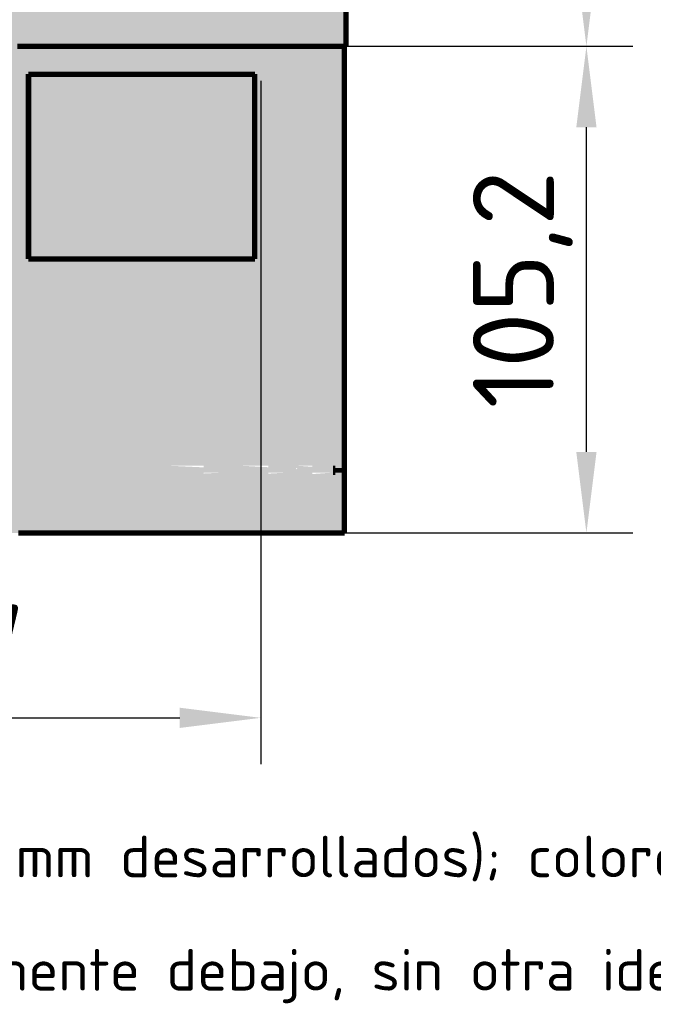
# Model space of a CAD drawing. Header units: millimetres. Extents: x 0 to 2382, y 0 to 420.
# Drawn here: x 2184.42 to 2211.82, y 208.65 to 251.2 of the extents above; entities that cross this region are included whole.
import ezdxf
from ezdxf.enums import TextEntityAlignment as Align

# ---------------------------------------------------------------- set-up
doc = ezdxf.new("R2010")
doc.units = ezdxf.units.MM
for name, color, linetype, lineweight in [('01-VISIBLE', 7, 'CONTINUOUS', 70), ('04-COTA', 3, 'CONTINUOUS', 18), ('06-TEXTO', 7, 'CONTINUOUS', 25), ('13-GRAFICA', 30, 'CONTINUOUS', 18)]:
    doc.layers.add(name, color=color, linetype=linetype, lineweight=lineweight)
doc.styles.add('ISO3098', font='isocpeur.ttf')
doc.dimstyles.new('FLAMA-IRAM', dxfattribs={"dimtxt": 3.5, "dimasz": 3.5, "dimexe": 2, "dimexo": 1.5, "dimgap": 1, "dimtad": 1, "dimdec": 1, "dimtxsty": 'ISO3098', "dimblk": 'IRAM_FLECHA', "dimblk1": 'IRAM_FLECHA', "dimblk2": 'IRAM_FLECHA', "dimcen": 2.5, "dimclrd": 256, "dimclre": 256, "dimclrt": 256, "dimazin": 3, "dimtfac": 1, "dimtmove": 0, "dimatfit": 3, "dimlwd": 18, "dimlwe": 18})

# ---------------------------------------------------------------- blocks, each defined once
blk = doc.blocks.new('IRAM_FLECHA')
blk.add_solid([(0, 0), (-1, 0.125), (-1, -0.125)])

msp = doc.modelspace()

# ---------------------------------------------------------------- hatches: boundary and pattern name
at = {"layer": '13-GRAFICA', "true_color": 0xc4c8ce}
h = msp.add_hatch(color=7, dxfattribs=at)
h.dxf.hatch_style = 1
h.paths.add_polyline_path([(2198.373, 250), (2198.373, 278.2), (2197.873, 278.2), (2197.873, 278.3), (2198.473, 278.3), (2198.473, 231.8), (2198.073, 231.8), (2198.073, 231.9), (2197.973, 231.9), (2197.973, 231.5), (2198.073, 231.5), (2198.073, 231.6), (2198.473, 231.6), (2198.473, 229), (2197.873, 229), (2197.873, 231.6), (2197.873, 231.8), (2197.873, 250)])
at = {"layer": '13-GRAFICA', "true_color": 0xffffff}
h = msp.add_hatch(color=7, dxfattribs=at)
h.dxf.hatch_style = 1
h.paths.add_polyline_path([(2160.573, 250), (2160.573, 278.2), (2198.373, 278.2), (2198.373, 250)])
at = {"layer": '13-GRAFICA', "true_color": 0xffd200}
h = msp.add_hatch(color=7, dxfattribs=at)
h.dxf.hatch_style = 1
h.paths.add_polyline_path([(2160.654, 250.997), (2160.814, 250.997), (2161.007, 250.997), (2161.231, 250.997), (2161.486, 250.997), (2161.772, 250.997), (2162.089, 250.997), (2162.435, 250.997), (2162.811, 250.997), (2163.215, 250.997), (2163.648, 250.997), (2164.107, 250.997), (2164.593, 250.997), (2165.104, 250.997), (2165.64, 250.997), (2166.199, 250.997), (2166.782, 250.997), (2167.386, 250.997), (2168.011, 250.997), (2168.656, 250.997), (2169.319, 250.997), (2169.999, 250.997), (2170.696, 250.997), (2171.408, 250.997), (2172.134, 250.997), (2172.872, 250.997), (2173.622, 250.997), (2174.381, 250.997), (2175.15, 250.997), (2175.926, 250.997), (2176.708, 250.997), (2177.494, 250.997), (2178.284, 250.997), (2179.077, 250.997), (2179.869, 250.997), (2180.662, 250.997), (2181.452, 250.997), (2182.238, 250.997), (2183.02, 250.997), (2183.796, 250.997), (2184.565, 250.997), (2185.324, 250.997), (2186.074, 250.997), (2186.812, 250.997), (2187.538, 250.997), (2188.25, 250.997), (2188.947, 250.997), (2189.627, 250.997), (2190.29, 250.997), (2190.935, 250.997), (2191.56, 250.997), (2192.164, 250.997), (2192.747, 250.997), (2193.306, 250.997), (2193.842, 250.997), (2194.353, 250.997), (2194.839, 250.997), (2195.298, 250.997), (2195.731, 250.997), (2196.135, 250.997), (2196.511, 250.997), (2196.857, 250.997), (2197.174, 250.997), (2197.46, 250.997), (2197.715, 250.997), (2197.939, 250.997), (2198.132, 250.997), (2198.292, 250.997), (2198.373, 250.997), (2198.373, 250), (2160.573, 250), (2160.573, 250.997)])
at = {"layer": '13-GRAFICA', "true_color": 0xc4c8ce}
h = msp.add_hatch(color=7, dxfattribs=at)
h.dxf.hatch_style = 1
h.paths.add_polyline_path([(2184.073, 240.2), (2184.073, 249.4), (2182.473, 249.4), (2182.473, 250), (2184.773, 250), (2184.773, 248.8), (2184.773, 240.8), (2184.773, 231.9), (2182.973, 231.9), (2182.973, 231.8), (2182.473, 231.8), (2182.473, 240.2)])
h = msp.add_hatch(color=7, dxfattribs=at)
h.dxf.hatch_style = 1
h.paths.add_polyline_path([(2185.473, 250), (2185.473, 248.8), (2184.773, 248.8), (2184.773, 250)])
h = msp.add_hatch(color=7, dxfattribs=at)
h.dxf.hatch_style = 1
h.paths.add_polyline_path([(2186.773, 250), (2186.773, 248.8), (2185.473, 248.8), (2185.473, 250)])
h = msp.add_hatch(color=7, dxfattribs=at)
h.dxf.hatch_style = 1
h.paths.add_polyline_path([(2189.473, 250), (2189.473, 248.8), (2186.773, 248.8), (2186.773, 250)])
h = msp.add_hatch(color=7, dxfattribs=at)
h.dxf.hatch_style = 1
h.paths.add_polyline_path([(2190.673, 250), (2190.673, 248.8), (2189.473, 248.8), (2189.473, 250)])
h = msp.add_hatch(color=7, dxfattribs=at)
h.dxf.hatch_style = 1
h.paths.add_polyline_path([(2193.073, 250), (2193.073, 248.8), (2190.673, 248.8), (2190.673, 250)])
h = msp.add_hatch(color=7, dxfattribs=at)
h.dxf.hatch_style = 1
h.paths.add_polyline_path([(2193.873, 250), (2193.873, 248.8), (2193.073, 248.8), (2193.073, 250)])
h = msp.add_hatch(color=7, dxfattribs=at)
h.dxf.hatch_style = 1
h.paths.add_polyline_path([(2194.573, 250), (2194.573, 248.8), (2193.873, 248.8), (2193.873, 250)])
h = msp.add_hatch(color=7, dxfattribs=at)
h.dxf.hatch_style = 1
h.paths.add_polyline_path([(2195.873, 250), (2195.873, 231.8), (2195.173, 231.8), (2195.173, 231.9), (2194.573, 231.9), (2194.573, 240.8), (2194.573, 248.8), (2194.573, 250)])
h = msp.add_hatch(color=7, dxfattribs=at)
h.dxf.hatch_style = 1
h.paths.add_polyline_path([(2196.373, 250), (2196.373, 231.8), (2196.373, 229), (2195.873, 229), (2195.873, 231.6), (2195.873, 231.8), (2195.873, 250)])
h = msp.add_hatch(color=7, dxfattribs=at)
h.dxf.hatch_style = 1
h.paths.add_polyline_path([(2197.873, 250), (2197.873, 231.8), (2197.073, 231.8), (2197.073, 231.9), (2196.473, 231.9), (2196.473, 231.8), (2196.373, 231.8), (2196.373, 250)])
at = {"layer": '13-GRAFICA', "true_color": 0xf7c8d7}
h = msp.add_hatch(color=7, dxfattribs=at)
h.dxf.hatch_style = 1
h.paths.add_polyline_path([(2184.773, 240.8), (2184.773, 248.8), (2194.573, 248.8), (2194.573, 240.8)])
at = {"layer": '13-GRAFICA', "true_color": 0x005eaa}
h = msp.add_hatch(color=7, dxfattribs=at)
h.dxf.hatch_style = 1
h.paths.add_polyline_path([(2194.041, 246.397), (2194.03, 246.282), (2194.011, 246.169), (2193.985, 246.056), (2193.952, 245.946), (2193.911, 245.838), (2193.863, 245.734), (2193.809, 245.632), (2193.748, 245.534), (2193.681, 245.441), (2193.608, 245.352), (2193.53, 245.267), (2193.445, 245.189), (2193.356, 245.116), (2193.263, 245.049), (2193.165, 244.988), (2193.063, 244.934), (2192.959, 244.886), (2192.851, 244.845), (2192.741, 244.812), (2192.628, 244.786), (2192.515, 244.767), (2192.4, 244.756), (2192.285, 244.752), (2192.17, 244.756), (2192.055, 244.767), (2191.942, 244.786), (2191.829, 244.812), (2191.719, 244.845), (2191.611, 244.886), (2191.507, 244.934), (2191.405, 244.988), (2191.307, 245.049), (2191.214, 245.116), (2191.125, 245.189), (2191.04, 245.267), (2190.962, 245.352), (2190.889, 245.441), (2190.822, 245.534), (2190.761, 245.632), (2190.707, 245.734), (2190.659, 245.838), (2190.618, 245.946), (2190.585, 246.056), (2190.559, 246.169), (2190.54, 246.282), (2190.529, 246.397), (2190.525, 246.512), (2190.529, 246.627), (2190.54, 246.742), (2190.559, 246.855), (2190.585, 246.968), (2190.618, 247.078), (2190.659, 247.186), (2190.707, 247.29), (2190.761, 247.392), (2190.822, 247.49), (2190.889, 247.583), (2190.962, 247.672), (2191.04, 247.757), (2191.125, 247.835), (2191.214, 247.908), (2191.307, 247.975), (2191.405, 248.036), (2191.507, 248.09), (2191.611, 248.138), (2191.719, 248.179), (2191.829, 248.212), (2191.942, 248.238), (2192.055, 248.257), (2192.17, 248.268), (2192.285, 248.272), (2192.4, 248.268), (2192.515, 248.257), (2192.628, 248.238), (2192.741, 248.212), (2192.851, 248.179), (2192.959, 248.138), (2193.063, 248.09), (2193.165, 248.036), (2193.263, 247.975), (2193.356, 247.908), (2193.445, 247.835), (2193.53, 247.757), (2193.608, 247.672), (2193.681, 247.583), (2193.748, 247.49), (2193.809, 247.392), (2193.863, 247.29), (2193.911, 247.186), (2193.952, 247.078), (2193.985, 246.968), (2194.011, 246.855), (2194.03, 246.742), (2194.041, 246.627), (2194.045, 246.512)])
at = {"layer": '13-GRAFICA', "true_color": 0xc4c8ce}
h = msp.add_hatch(color=7, dxfattribs=at)
h.dxf.hatch_style = 1
h.paths.add_polyline_path([(2184.873, 231.8), (2184.873, 231.9), (2184.773, 231.9), (2184.773, 240.8), (2185.473, 240.8), (2185.473, 231.8)])
h = msp.add_hatch(color=7, dxfattribs=at)
h.dxf.hatch_style = 1
h.paths.add_polyline_path([(2185.473, 229), (2185.473, 231.6), (2185.473, 231.8), (2185.473, 240.8), (2186.773, 240.8), (2186.773, 231.8), (2186.773, 231.6), (2186.773, 229)])
h = msp.add_hatch(color=7, dxfattribs=at)
h.dxf.hatch_style = 1
h.paths.add_polyline_path([(2189.473, 240.8), (2189.473, 231.8), (2188.873, 231.8), (2188.873, 231.9), (2187.173, 231.9), (2187.173, 231.8), (2186.773, 231.8), (2186.773, 240.8)])
h = msp.add_hatch(color=7, dxfattribs=at)
h.dxf.hatch_style = 1
h.paths.add_polyline_path([(2189.473, 229), (2189.473, 231.6), (2189.473, 231.8), (2189.473, 240.8), (2190.673, 240.8), (2190.673, 231.8), (2190.673, 231.6), (2190.673, 229)])
h = msp.add_hatch(color=7, dxfattribs=at)
h.dxf.hatch_style = 1
h.paths.add_polyline_path([(2193.073, 240.8), (2193.073, 231.8), (2192.373, 231.8), (2192.373, 231.9), (2190.973, 231.9), (2190.973, 231.8), (2190.673, 231.8), (2190.673, 240.8)])
h = msp.add_hatch(color=7, dxfattribs=at)
h.dxf.hatch_style = 1
h.paths.add_polyline_path([(2193.073, 229), (2193.073, 231.6), (2193.073, 231.8), (2193.073, 240.8), (2193.873, 240.8), (2193.873, 231.8), (2193.873, 231.6), (2193.873, 229)])
h = msp.add_hatch(color=7, dxfattribs=at)
h.dxf.hatch_style = 1
h.paths.add_polyline_path([(2194.573, 240.8), (2194.573, 231.9), (2194.073, 231.9), (2194.073, 231.8), (2193.873, 231.8), (2193.873, 240.8)])
h = msp.add_hatch(color=7, dxfattribs=at)
h.dxf.hatch_style = 1
h.paths.add_polyline_path([(2182.473, 231.8), (2182.973, 231.8), (2182.973, 231.9), (2184.873, 231.9), (2184.873, 231.8), (2185.473, 231.8), (2185.473, 231.6), (2184.873, 231.6), (2184.873, 231.5), (2182.973, 231.5), (2182.973, 231.6), (2182.473, 231.6)])
h = msp.add_hatch(color=7, dxfattribs=at)
h.dxf.hatch_style = 1
h.paths.add_polyline_path([(2188.873, 231.9), (2188.873, 231.8), (2189.473, 231.8), (2189.473, 231.6), (2188.873, 231.6), (2188.873, 231.5), (2187.173, 231.5), (2187.173, 231.6), (2186.773, 231.6), (2186.773, 231.8), (2187.173, 231.8), (2187.173, 231.9)])
h = msp.add_hatch(color=7, dxfattribs=at)
h.dxf.hatch_style = 1
h.paths.add_polyline_path([(2193.073, 231.8), (2193.073, 231.6), (2192.373, 231.6), (2192.373, 231.5), (2190.973, 231.5), (2190.973, 231.6), (2190.673, 231.6), (2190.673, 231.8), (2190.973, 231.8), (2190.973, 231.9)])
h = msp.add_hatch(color=7, dxfattribs=at)
h.dxf.hatch_style = 1
h.paths.add_polyline_path([(2195.873, 231.8), (2195.873, 231.6), (2195.173, 231.6), (2195.173, 231.5), (2194.073, 231.5), (2194.073, 231.6), (2193.873, 231.6), (2193.873, 231.8), (2194.073, 231.8), (2194.073, 231.9)])
h = msp.add_hatch(color=7, dxfattribs=at)
h.dxf.hatch_style = 1
h.paths.add_polyline_path([(2197.073, 231.6), (2197.073, 231.5), (2196.473, 231.5), (2196.373, 231.7), (2196.473, 231.9), (2197.873, 231.8), (2197.873, 231.6)])
h = msp.add_hatch(color=7, dxfattribs=at)
h.dxf.hatch_style = 1
h.paths.add_polyline_path([(2198.473, 231.8), (2198.473, 231.6), (2198.073, 231.6), (2198.073, 231.5), (2197.973, 231.5), (2197.973, 231.9), (2198.073, 231.9), (2198.073, 231.8)])
h = msp.add_hatch(color=7, dxfattribs=at)
h.dxf.hatch_style = 1
h.paths.add_polyline_path([(2182.473, 229), (2182.473, 231.6), (2182.973, 231.6), (2182.973, 231.5), (2184.773, 231.5), (2184.773, 229)])
h = msp.add_hatch(color=7, dxfattribs=at)
h.dxf.hatch_style = 1
h.paths.add_polyline_path([(2184.773, 229), (2184.773, 231.5), (2184.873, 231.5), (2184.873, 231.6), (2185.473, 231.6), (2185.473, 229)])
h = msp.add_hatch(color=7, dxfattribs=at)
h.dxf.hatch_style = 1
h.paths.add_polyline_path([(2186.773, 229), (2186.773, 231.6), (2187.173, 231.6), (2187.173, 231.5), (2188.873, 231.5), (2188.873, 231.6), (2189.473, 231.6), (2189.473, 229)])
h = msp.add_hatch(color=7, dxfattribs=at)
h.dxf.hatch_style = 1
h.paths.add_polyline_path([(2190.673, 229), (2190.673, 231.6), (2190.973, 231.6), (2190.973, 231.5), (2193.073, 231.6), (2193.073, 229)])
h = msp.add_hatch(color=7, dxfattribs=at)
h.dxf.hatch_style = 1
h.paths.add_polyline_path([(2193.873, 229), (2193.873, 231.6), (2194.073, 231.6), (2194.073, 231.5), (2194.573, 231.528), (2194.573, 229)])
h = msp.add_hatch(color=7, dxfattribs=at)
h.dxf.hatch_style = 1
h.paths.add_polyline_path([(2194.573, 229), (2194.573, 231.528), (2195.873, 231.6), (2195.873, 229)])
h = msp.add_hatch(color=7, dxfattribs=at)
h.dxf.hatch_style = 1
h.paths.add_polyline_path([(2196.373, 229), (2196.373, 231.8), (2196.473, 231.5), (2197.873, 231.6), (2197.873, 229)])

# ---------------------------------------------------------------- linework, layer by layer
at = {"layer": '01-VISIBLE'}
for p, q in [((2198.533, 250.047), (2198.533, 278.153)), ((2198.473, 229), (2198.473, 250.047)), ((2184.801, 248.847), (2184.817, 248.847)), ((2184.801, 240.847), (2184.801, 248.847)), ((2184.817, 240.847), (2184.817, 248.847)), ((2194.588, 240.847), (2194.588, 248.847)), ((2184.801, 240.847), (2184.817, 240.847))]:
    msp.add_line(p, q, dxfattribs=at)
for points in [[(2184.326, 250.047), (2184.426, 250.047), (2184.526, 250.047), (2184.626, 250.047), (2184.726, 250.047), (2184.826, 250.047), (2184.926, 250.047), (2185.026, 250.047), (2185.126, 250.047), (2185.226, 250.047), (2185.326, 250.047), (2185.426, 250.047), (2185.526, 250.047), (2185.626, 250.047), (2185.726, 250.047), (2185.826, 250.047), (2185.926, 250.047), (2186.026, 250.047), (2186.126, 250.047), (2186.227, 250.047), (2186.327, 250.047), (2186.427, 250.047), (2186.527, 250.047), (2186.627, 250.047), (2186.727, 250.047), (2186.827, 250.047), (2186.927, 250.047), (2187.027, 250.047), (2187.127, 250.047), (2187.227, 250.047), (2187.327, 250.047), (2187.427, 250.047), (2187.527, 250.047), (2187.627, 250.047), (2187.727, 250.047), (2187.827, 250.047), (2187.927, 250.047), (2188.027, 250.047), (2188.128, 250.047), (2188.228, 250.047), (2188.328, 250.047), (2188.428, 250.047), (2188.528, 250.047), (2188.628, 250.047), (2188.728, 250.047), (2188.828, 250.047), (2188.928, 250.047), (2189.028, 250.047), (2189.128, 250.047), (2189.228, 250.047), (2189.328, 250.047), (2189.428, 250.047), (2189.528, 250.047), (2189.628, 250.047), (2189.728, 250.047), (2189.828, 250.047), (2189.928, 250.047), (2190.029, 250.047), (2190.129, 250.047), (2190.229, 250.047), (2190.329, 250.047), (2190.429, 250.047), (2190.529, 250.047), (2190.629, 250.047), (2190.729, 250.047), (2190.829, 250.047), (2190.929, 250.047), (2191.029, 250.047), (2191.129, 250.047), (2191.229, 250.047), (2191.329, 250.047), (2191.429, 250.047), (2191.529, 250.047), (2191.629, 250.047), (2191.729, 250.047), (2191.829, 250.047), (2191.93, 250.047), (2192.03, 250.047), (2192.13, 250.047), (2192.23, 250.047), (2192.33, 250.047), (2192.43, 250.047), (2192.53, 250.047), (2192.63, 250.047), (2192.73, 250.047), (2192.83, 250.047), (2192.93, 250.047), (2193.03, 250.047), (2193.13, 250.047), (2193.23, 250.047), (2193.33, 250.047), (2193.43, 250.047), (2193.53, 250.047), (2193.63, 250.047), (2193.73, 250.047), (2193.831, 250.047), (2193.931, 250.047), (2194.031, 250.047), (2194.131, 250.047), (2194.231, 250.047), (2194.331, 250.047), (2194.431, 250.047), (2194.531, 250.047), (2194.631, 250.047), (2194.731, 250.047), (2194.831, 250.047), (2194.931, 250.047), (2195.031, 250.047), (2195.131, 250.047), (2195.231, 250.047), (2195.331, 250.047), (2195.431, 250.047), (2195.531, 250.047), (2195.631, 250.047), (2195.732, 250.047), (2195.832, 250.047), (2195.932, 250.047), (2196.032, 250.047), (2196.132, 250.047), (2196.232, 250.047), (2196.332, 250.047), (2196.432, 250.047), (2196.532, 250.047), (2196.632, 250.047), (2196.732, 250.047), (2196.832, 250.047), (2196.932, 250.047), (2197.032, 250.047), (2197.132, 250.047), (2197.232, 250.047), (2197.332, 250.047), (2197.432, 250.047), (2197.532, 250.047), (2197.633, 250.047), (2197.733, 250.047), (2197.833, 250.047), (2197.933, 250.047), (2198.033, 250.047), (2198.133, 250.047), (2198.233, 250.047), (2198.333, 250.047), (2198.433, 250.047), (2198.533, 250.047)], [(2184.817, 248.847), (2184.918, 248.847), (2185.019, 248.847), (2185.12, 248.847), (2185.22, 248.847), (2185.321, 248.847), (2185.422, 248.847), (2185.523, 248.847), (2185.623, 248.847), (2185.724, 248.847), (2185.825, 248.847), (2185.925, 248.847), (2186.026, 248.847), (2186.127, 248.847), (2186.228, 248.847), (2186.328, 248.847), (2186.429, 248.847), (2186.53, 248.847), (2186.631, 248.847), (2186.731, 248.847), (2186.832, 248.847), (2186.933, 248.847), (2187.034, 248.847), (2187.134, 248.847), (2187.235, 248.847), (2187.336, 248.847), (2187.436, 248.847), (2187.537, 248.847), (2187.638, 248.847), (2187.739, 248.847), (2187.839, 248.847), (2187.94, 248.847), (2188.041, 248.847), (2188.142, 248.847), (2188.242, 248.847), (2188.343, 248.847), (2188.444, 248.847), (2188.544, 248.847), (2188.645, 248.847), (2188.746, 248.847), (2188.847, 248.847), (2188.947, 248.847), (2189.048, 248.847), (2189.149, 248.847), (2189.25, 248.847), (2189.35, 248.847), (2189.451, 248.847), (2189.552, 248.847), (2189.653, 248.847), (2189.753, 248.847), (2189.854, 248.847), (2189.955, 248.847), (2190.055, 248.847), (2190.156, 248.847), (2190.257, 248.847), (2190.358, 248.847), (2190.458, 248.847), (2190.559, 248.847), (2190.66, 248.847), (2190.761, 248.847), (2190.861, 248.847), (2190.962, 248.847), (2191.063, 248.847), (2191.164, 248.847), (2191.264, 248.847), (2191.365, 248.847), (2191.466, 248.847), (2191.566, 248.847), (2191.667, 248.847), (2191.768, 248.847), (2191.869, 248.847), (2191.969, 248.847), (2192.07, 248.847), (2192.171, 248.847), (2192.272, 248.847), (2192.372, 248.847), (2192.473, 248.847), (2192.574, 248.847), (2192.675, 248.847), (2192.775, 248.847), (2192.876, 248.847), (2192.977, 248.847), (2193.077, 248.847), (2193.178, 248.847), (2193.279, 248.847), (2193.38, 248.847), (2193.48, 248.847), (2193.581, 248.847), (2193.682, 248.847), (2193.783, 248.847), (2193.883, 248.847), (2193.984, 248.847), (2194.085, 248.847), (2194.185, 248.847), (2194.286, 248.847), (2194.387, 248.847), (2194.488, 248.847), (2194.588, 248.847)], [(2184.817, 240.847), (2184.918, 240.847), (2185.019, 240.847), (2185.12, 240.847), (2185.22, 240.847), (2185.321, 240.847), (2185.422, 240.847), (2185.523, 240.847), (2185.623, 240.847), (2185.724, 240.847), (2185.825, 240.847), (2185.925, 240.847), (2186.026, 240.847), (2186.127, 240.847), (2186.228, 240.847), (2186.328, 240.847), (2186.429, 240.847), (2186.53, 240.847), (2186.631, 240.847), (2186.731, 240.847), (2186.832, 240.847), (2186.933, 240.847), (2187.034, 240.847), (2187.134, 240.847), (2187.235, 240.847), (2187.336, 240.847), (2187.436, 240.847), (2187.537, 240.847), (2187.638, 240.847), (2187.739, 240.847), (2187.839, 240.847), (2187.94, 240.847), (2188.041, 240.847), (2188.142, 240.847), (2188.242, 240.847), (2188.343, 240.847), (2188.444, 240.847), (2188.544, 240.847), (2188.645, 240.847), (2188.746, 240.847), (2188.847, 240.847), (2188.947, 240.847), (2189.048, 240.847), (2189.149, 240.847), (2189.25, 240.847), (2189.35, 240.847), (2189.451, 240.847), (2189.552, 240.847), (2189.653, 240.847), (2189.753, 240.847), (2189.854, 240.847), (2189.955, 240.847), (2190.055, 240.847), (2190.156, 240.847), (2190.257, 240.847), (2190.358, 240.847), (2190.458, 240.847), (2190.559, 240.847), (2190.66, 240.847), (2190.761, 240.847), (2190.861, 240.847), (2190.962, 240.847), (2191.063, 240.847), (2191.164, 240.847), (2191.264, 240.847), (2191.365, 240.847), (2191.466, 240.847), (2191.566, 240.847), (2191.667, 240.847), (2191.768, 240.847), (2191.869, 240.847), (2191.969, 240.847), (2192.07, 240.847), (2192.171, 240.847), (2192.272, 240.847), (2192.372, 240.847), (2192.473, 240.847), (2192.574, 240.847), (2192.675, 240.847), (2192.775, 240.847), (2192.876, 240.847), (2192.977, 240.847), (2193.077, 240.847), (2193.178, 240.847), (2193.279, 240.847), (2193.38, 240.847), (2193.48, 240.847), (2193.581, 240.847), (2193.682, 240.847), (2193.783, 240.847), (2193.883, 240.847), (2193.984, 240.847), (2194.085, 240.847), (2194.185, 240.847), (2194.286, 240.847), (2194.387, 240.847), (2194.488, 240.847), (2194.588, 240.847)], [(2184.373, 229), (2184.473, 229), (2184.573, 229), (2184.673, 229), (2184.773, 229), (2184.873, 229), (2184.973, 229), (2185.073, 229), (2185.173, 229), (2185.273, 229), (2185.373, 229), (2185.473, 229), (2185.573, 229), (2185.673, 229), (2185.773, 229), (2185.873, 229), (2185.973, 229), (2186.073, 229), (2186.173, 229), (2186.273, 229), (2186.373, 229), (2186.473, 229), (2186.573, 229), (2186.673, 229), (2186.773, 229), (2186.873, 229), (2186.973, 229), (2187.073, 229), (2187.173, 229), (2187.273, 229), (2187.373, 229), (2187.473, 229), (2187.573, 229), (2187.673, 229), (2187.773, 229), (2187.873, 229), (2187.973, 229), (2188.073, 229), (2188.173, 229), (2188.273, 229), (2188.373, 229), (2188.473, 229), (2188.573, 229), (2188.673, 229), (2188.773, 229), (2188.873, 229), (2188.973, 229), (2189.073, 229), (2189.173, 229), (2189.273, 229), (2189.373, 229), (2189.473, 229), (2189.573, 229), (2189.673, 229), (2189.773, 229), (2189.873, 229), (2189.973, 229), (2190.073, 229), (2190.173, 229), (2190.273, 229), (2190.373, 229), (2190.473, 229), (2190.573, 229), (2190.673, 229), (2190.773, 229), (2190.873, 229), (2190.973, 229), (2191.073, 229), (2191.173, 229), (2191.273, 229), (2191.373, 229), (2191.473, 229), (2191.573, 229), (2191.673, 229), (2191.773, 229), (2191.873, 229), (2191.973, 229), (2192.073, 229), (2192.173, 229), (2192.273, 229), (2192.373, 229), (2192.473, 229), (2192.573, 229), (2192.673, 229), (2192.773, 229), (2192.873, 229), (2192.973, 229), (2193.073, 229), (2193.173, 229), (2193.273, 229), (2193.373, 229), (2193.473, 229), (2193.573, 229), (2193.673, 229), (2193.773, 229), (2193.873, 229), (2193.973, 229), (2194.073, 229), (2194.173, 229), (2194.273, 229), (2194.373, 229), (2194.473, 229), (2194.573, 229), (2194.673, 229), (2194.773, 229), (2194.873, 229), (2194.973, 229), (2195.073, 229), (2195.173, 229), (2195.273, 229), (2195.373, 229), (2195.473, 229), (2195.573, 229), (2195.673, 229), (2195.773, 229), (2195.873, 229), (2195.973, 229), (2196.073, 229), (2196.173, 229), (2196.273, 229), (2196.373, 229), (2196.473, 229), (2196.573, 229), (2196.673, 229), (2196.773, 229), (2196.873, 229), (2196.973, 229), (2197.073, 229), (2197.173, 229), (2197.273, 229), (2197.373, 229), (2197.473, 229), (2197.573, 229), (2197.673, 229), (2197.773, 229), (2197.873, 229), (2197.973, 229), (2198.073, 229), (2198.173, 229), (2198.273, 229), (2198.373, 229), (2198.473, 229)]]:
    msp.add_lwpolyline(points, dxfattribs=at)

# ---------------------------------------------------------------- texts
at = {"layer": '06-TEXTO', "style": 'ISO3098'}
for s, p in [('cuerda 154 = panel central (arco 108° = 179 mm desarrollados); colores reales', (2178, 215)), ('Etiqueta de frente sobre el eje del manómetro; oblea inmediatamente debajo, sin otra identificación entre ambas (Res.', (2178, 210.1))]:
    msp.add_text(s, height=1.8, dxfattribs=at).set_placement(p, align=Align.MIDDLE_CENTER)

# ---------------------------------------------------------------- dimensions: what is measured, and where the dimension line sits
at = {"layer": '04-COTA'}
for base, p1, p2 in [((2208.927, 250.047), (2194.844, 250.047), (2194.844, 278.153)), ((2208.927, 229), (2194.844, 229), (2194.844, 250.047))]:
    msp.add_linear_dim(base=base, p1=p1, p2=p2, angle=90, dimstyle='FLAMA-IRAM', override={"dimlfac": 5}, dxfattribs=at).render()
msp.add_linear_dim(base=(2164.102, 221), p1=(2164.102, 250.047), p2=(2194.844, 250.047), dimstyle='FLAMA-IRAM', override={"dimlfac": 5}, dxfattribs=at).render()

doc.saveas('drawing.dxf')
